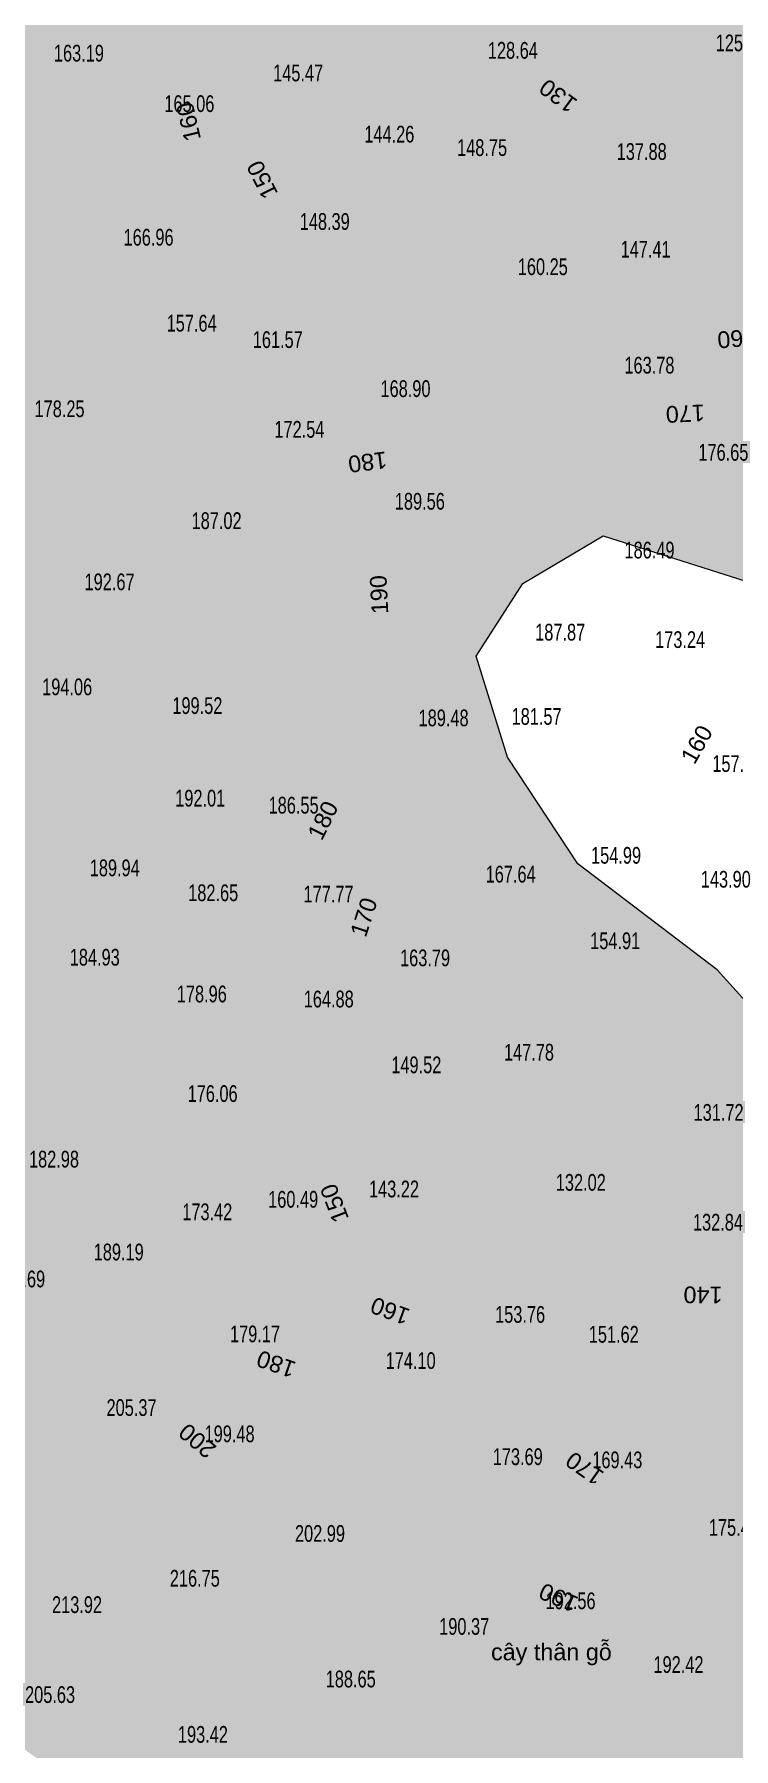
# Model space of a CAD drawing. Header units: metres. Extents: x 431006 to 434411, y 2469261 to 2473208.
# Drawn here: x 432005.7 to 432173, y 2470095.3 to 2470505.5 of the extents above; entities that cross this region are included whole.
import ezdxf
from ezdxf.enums import TextEntityAlignment as Align

# ---------------------------------------------------------------- set-up
doc = ezdxf.new("R2010")
doc.units = ezdxf.units.M
doc.header["$MEASUREMENT"] = 0
for name, color, linetype, lineweight in [('1', 8, 'Continuous', 18), ('CAO DO', 8, 'Continuous', 18), ('MH_DongMuc', 8, 'Continuous', 18), ('ranh gioi thuc vat-ks', 8, 'RAO_T_VAT', 18), ('thuc vat-ks', 8, 'Continuous', 18)]:
    doc.layers.add(name, color=color, linetype=linetype, lineweight=lineweight)
doc.styles.add('ks_ten cong trinh', font='')
doc.styles.get("Standard").update_dxf_attribs({"font": 'arial.ttf'})
doc.styles.get('ks_ten cong trinh').set_extended_font_data('.VnArial')
doc.linetypes.add('RAO_T_VAT', pattern='A,0,[133,ltypeshp.shx,S=0.34,R=0,X=-0.17,Y=0],-2,[133,ltypeshp.shx,S=0.08,R=0,X=0,Y=0],-1.5,[133,ltypeshp.shx,S=0.08,R=0,X=0,Y=0],-1.5,[133,ltypeshp.shx,S=0.08,R=0,X=0,Y=0],-2', length=7)

msp = doc.modelspace()

# ---------------------------------------------------------------- hatches: boundary and pattern name
at = {"layer": 'thuc vat-ks'}
h = msp.add_hatch(dxfattribs=at)
h.set_pattern_fill('217B', color=8, scale=20, style=0, pattern_type=2)
h.set_pattern_definition([(0, (14.8, 7.6), (0, 20), [0, -20]), (0, (14.76, 7.848), (0, 20), [0, -20]), (0, (14.648, 8.07), (0, 20), [0, -20]), (0, (14.47, 8.248), (0, 20), [0, -20]), (0, (14.248, 8.36), (0, 20), [0, -20]), (0, (14, 8.4), (0, 20), [0, -20]), (0, (13.752, 8.36), (0, 20), [0, -20]), (0, (13.53, 8.248), (0, 20), [0, -20]), (0, (13.352, 8.07), (0, 20), [0, -20]), (0, (13.24, 7.848), (0, 20), [0, -20]), (0, (13.2, 7.6), (0, 20), [0, -20]), (0, (13.24, 7.352), (0, 20), [0, -20]), (0, (13.352, 7.13), (0, 20), [0, -20]), (0, (13.53, 6.952), (0, 20), [0, -20]), (0, (13.752, 6.84), (0, 20), [0, -20]), (0, (14, 6.8), (0, 20), [0, -20]), (0, (14.248, 6.84), (0, 20), [0, -20]), (0, (14.47, 6.952), (0, 20), [0, -20]), (0, (14.648, 7.13), (0, 20), [0, -20]), (0, (14.76, 7.352), (0, 20), [0, -20]), (0, (6.76, 15.352), (0, 20), [0, -20]), (0, (6.648, 15.13), (0, 20), [0, -20]), (0, (6.47, 14.952), (0, 20), [0, -20]), (0, (6.248, 14.84), (0, 20), [0, -20]), (0, (6, 14.8), (0, 20), [0, -20]), (0, (5.752, 14.84), (0, 20), [0, -20]), (0, (5.53, 14.952), (0, 20), [0, -20]), (0, (5.352, 15.13), (0, 20), [0, -20]), (0, (5.24, 15.352), (0, 20), [0, -20]), (0, (5.2, 15.6), (0, 20), [0, -20]), (0, (5.24, 15.848), (0, 20), [0, -20]), (0, (5.352, 16.07), (0, 20), [0, -20]), (0, (5.53, 16.248), (0, 20), [0, -20]), (0, (5.752, 16.36), (0, 20), [0, -20]), (0, (6, 16.4), (0, 20), [0, -20]), (0, (6.248, 16.36), (0, 20), [0, -20]), (0, (6.47, 16.248), (0, 20), [0, -20]), (0, (6.648, 16.07), (0, 20), [0, -20]), (0, (6.76, 15.848), (0, 20), [0, -20]), (0, (6.8, 15.6), (0, 20), [0, -20]), (0, (14, 4), (0, 20), [1.086, -18.914]), (0, (6, 12), (0, 20), [1.086, -18.914]), (90, (14, 4), (-20, 1e-15), [2.8, -17.2]), (90, (6, 12), (-20, 1e-15), [2.8, -17.2])])
h.paths.add_polyline_path([(432180.37, 2469969.08), (432429.02, 2469783.26), (432507.91, 2469731.41), (432528.24, 2469733.83), (432561.32, 2469754.44), (432634.45, 2469865.28), (432626.68, 2469886.61), (432562.6, 2469916.67), (432524.68, 2469951), (432448.67, 2469998.66), (432422.73, 2470028.05), (432390.35, 2470047.11), (432340.88, 2470081.61), (432300.67, 2470135.95), (432281.32, 2470179.79), (432245.98, 2470231.97), (432226.01, 2470235.7), (432198.53, 2470248.97), (432169.01, 2470281.63), (432135.72, 2470306.95), (432118.88, 2470332.48), (432111.38, 2470356.64), (432122.51, 2470374.06), (432141.75, 2470385.47), (432184.43, 2470371.88), (432214.97, 2470334.67), (432223.22, 2470335.2), (432255.46, 2470343.98), (432289.82, 2470344.51), (432358.98, 2470361.66), (432400, 2470358.21), (432466.08, 2470360.85), (432480.43, 2470365.76), (432484.96, 2470377.07), (432474.39, 2470394.04), (432458.53, 2470408.75), (432465.15, 2470430.58), (432487.2, 2470448.37), (432513.5, 2470448.79), (432530.47, 2470450.49), (432549.56, 2470459.81), (432561.86, 2470474.21), (432559.74, 2470484.38), (432508.41, 2470502.6), (432469.79, 2470511.59), (432437.55, 2470512.86), (432411.67, 2470528.11), (432386.16, 2470541.75), (432337.39, 2470576.91), (432323.39, 2470575.22), (432311.09, 2470546.41), (432288.89, 2470537.59), (432213.66, 2470523.31), (432153.15, 2470530.87), (432102.61, 2470541.48), (432026.55, 2470585.55), (431977.33, 2470634.42), (431946.37, 2470644.7), (431929.46, 2470656.95), (431904.93, 2470681.45), (431839.26, 2470741.82), (431812.41, 2470756.38), (431793.18, 2470759.36), (431774.95, 2470753.07), (431760.09, 2470497.2), (431748.02, 2470295.86), (431757.52, 2470270.11)])

# ---------------------------------------------------------------- linework, layer by layer
at = {"layer": 'ranh gioi thuc vat-ks', "color": 8, "lineweight": 0, "ltscale": 3}
msp.add_lwpolyline([(432198.53, 2470248.97), (432169.01, 2470281.63), (432135.72, 2470306.95), (432118.88, 2470332.48), (432111.38, 2470356.64), (432122.51, 2470374.06), (432141.75, 2470385.47), (432184.43, 2470371.88)], dxfattribs=at)

# ---------------------------------------------------------------- texts
at = {"layer": '1', "color": 8, "linetype": 'Continuous', "style": 'ks_ten cong trinh'}
msp.add_text('c©y th©n gç', height=4, dxfattribs=at).set_placement((432129.38, 2470116.43), align=Align.CENTER)
at = {"layer": 'CAO DO', "color": 8, "lineweight": 0, "width": 0.7}
for s, p in [('125.33', (432168.68, 2470501.4, 125.33)), ('163.19', (432010.39, 2470498.95, 163.19)), ('128.64', (432114.18, 2470499.62, 128.64)), ('145.47', (432062.82, 2470494.21, 145.47)), ('165.06', (432036.81, 2470486.87, 165.06)), ('144.26', (432084.63, 2470479.57, 144.25)), ('148.75', (432106.82, 2470476.35, 148.75)), ('137.88', (432144.99, 2470475.41, 137.88)), ('148.39', (432069.19, 2470458.67, 148.38)), ('166.96', (432027.05, 2470454.9, 166.96)), ('147.41', (432145.94, 2470452.03, 147.41)), ('160.25', (432121.34, 2470447.85, 160.25)), ('157.64', (432037.35, 2470434.34, 157.64)), ('161.57', (432057.95, 2470430.41, 161.57)), ('163.78', (432146.84, 2470424.3, 163.78)), ('168.90', (432088.5, 2470418.68, 168.9)), ('178.25', (432005.76, 2470413.86, 178.25)), ('172.54', (432063.12, 2470408.94, 172.53)), ('176.65', (432164.53, 2470403.44, 176.65)), ('189.56', (432091.93, 2470391.73, 189.56)), ('187.02', (432043.32, 2470387.09, 187.02)), ('186.49', (432146.86, 2470380.06, 186.49)), ('192.67', (432017.72, 2470372.45, 192.67)), ('187.87', (432125.5, 2470360.41, 187.87)), ('173.24', (432154.18, 2470358.64, 173.24)), ('194.06', (432007.58, 2470347.33, 194.06)), ('199.52', (432038.72, 2470342.84, 199.52)), ('181.57', (432119.86, 2470340.25, 181.57)), ('189.48', (432097.61, 2470339.9, 189.48)), ('157.41', (432167.87, 2470328.97, 157.41)), ('192.01', (432039.41, 2470320.7, 192.01)), ('186.55', (432061.74, 2470319.02, 186.55)), ('189.94', (432018.96, 2470304.02, 189.94)), ('154.99', (432138.86, 2470307.02, 154.99)), ('167.64', (432113.65, 2470302.52, 167.64)), ('143.90', (432165.11, 2470301.3, 143.9)), ('182.65', (432042.51, 2470298.06, 182.65)), ('177.77', (432070.09, 2470297.75, 177.77)), ('154.91', (432138.65, 2470286.58, 154.91)), ('184.93', (432014.18, 2470282.64, 184.93)), ('163.79', (432093.18, 2470282.48, 163.79)), ('178.96', (432039.78, 2470273.85, 178.96)), ('164.88', (432070.14, 2470272.64, 164.88)), ('147.78', (432118.03, 2470259.92, 147.78)), ('149.52', (432091.09, 2470256.89, 149.52)), ('176.06', (432042.37, 2470250.02, 176.06)), ('131.72', (432163.38, 2470245.52, 131.72)), ('182.98', (432004.43, 2470234.33, 182.98)), ('143.22', (432085.75, 2470227.19, 143.22)), ('132.02', (432130.43, 2470228.77, 132.02)), ('173.42', (432041.09, 2470221.72, 173.42)), ('160.49', (432061.63, 2470224.72, 160.49)), ('132.84', (432163.23, 2470219.24, 132.84)), ('189.19', (432019.91, 2470212.11, 189.19)), ('194.69', (431996.33, 2470205.66, 194.69)), ('153.76', (432115.91, 2470197.18, 153.76)), ('179.17', (432052.51, 2470192.51, 179.17)), ('151.62', (432138.31, 2470192.42, 151.62)), ('174.10', (432089.73, 2470186.13, 174.1)), ('205.37', (432022.98, 2470174.9, 205.37)), ('199.48', (432046.43, 2470168.61, 199.48)), ('173.69', (432115.35, 2470163.14, 173.69)), ('169.43', (432139.16, 2470162.38, 169.43)), ('202.99', (432068.05, 2470144.77, 202.99)), ('175.48', (432167.04, 2470146.22, 175.48)), ('216.75', (432038.11, 2470134.05, 216.75)), ('213.92', (432009.94, 2470127.74, 213.92)), ('192.56', (432127.98, 2470128.66, 192.56)), ('190.37', (432102.54, 2470122.53, 190.37)), ('192.42', (432153.79, 2470113.41, 192.42)), ('188.65', (432075.4, 2470109.94, 188.65)), ('205.63', (432003.49, 2470106.22, 205.63)), ('193.42', (432040.05, 2470096.7, 193.42))]:
    msp.add_text(s, height=4, dxfattribs=at).set_placement(p)
at = {"layer": 'MH_DongMuc', "color": 8, "lineweight": 0}
for s, rotation, p in [('130', 143.7204, (432130.97, 2470490.7, 130)), ('160', 103.2761, (432042.58, 2470484.49, 160)), ('150', 116.8341, (432060.2, 2470470.64, 150)), ('160', 184.8097, (432173.72, 2470432.66, 160)), ('170', 182.7199, (432161.4, 2470414.69, 170)), ('180', 187.2985, (432085.43, 2470403.1, 180)), ('190', 92.8911, (432088.14, 2470371.39, 190)), ('160', 60.6638, (432164.13, 2470335.58, 160)), ('180', 63.8864, (432074.72, 2470317.39, 180)), ('170', 71.9601, (432084.5, 2470294.24, 170)), ('150', 111.0945, (432077.47, 2470225.77, 150)), ('140', 179.6168, (432165.63, 2470203.85, 140)), ('160', 159.9934, (432090.78, 2470200.01, 160)), ('180', 160.9294, (432063.54, 2470187.29, 180)), ('200', 140.2456, (432044.68, 2470168.92, 200)), ('170', 144.8245, (432137.31, 2470162.3, 170)), ('190', 156.6054, (432131.07, 2470131.4, 190))]:
    msp.add_text(s, height=4, rotation=rotation, dxfattribs=at).set_placement(p, align=Align.MIDDLE)

doc.saveas('drawing.dxf')
